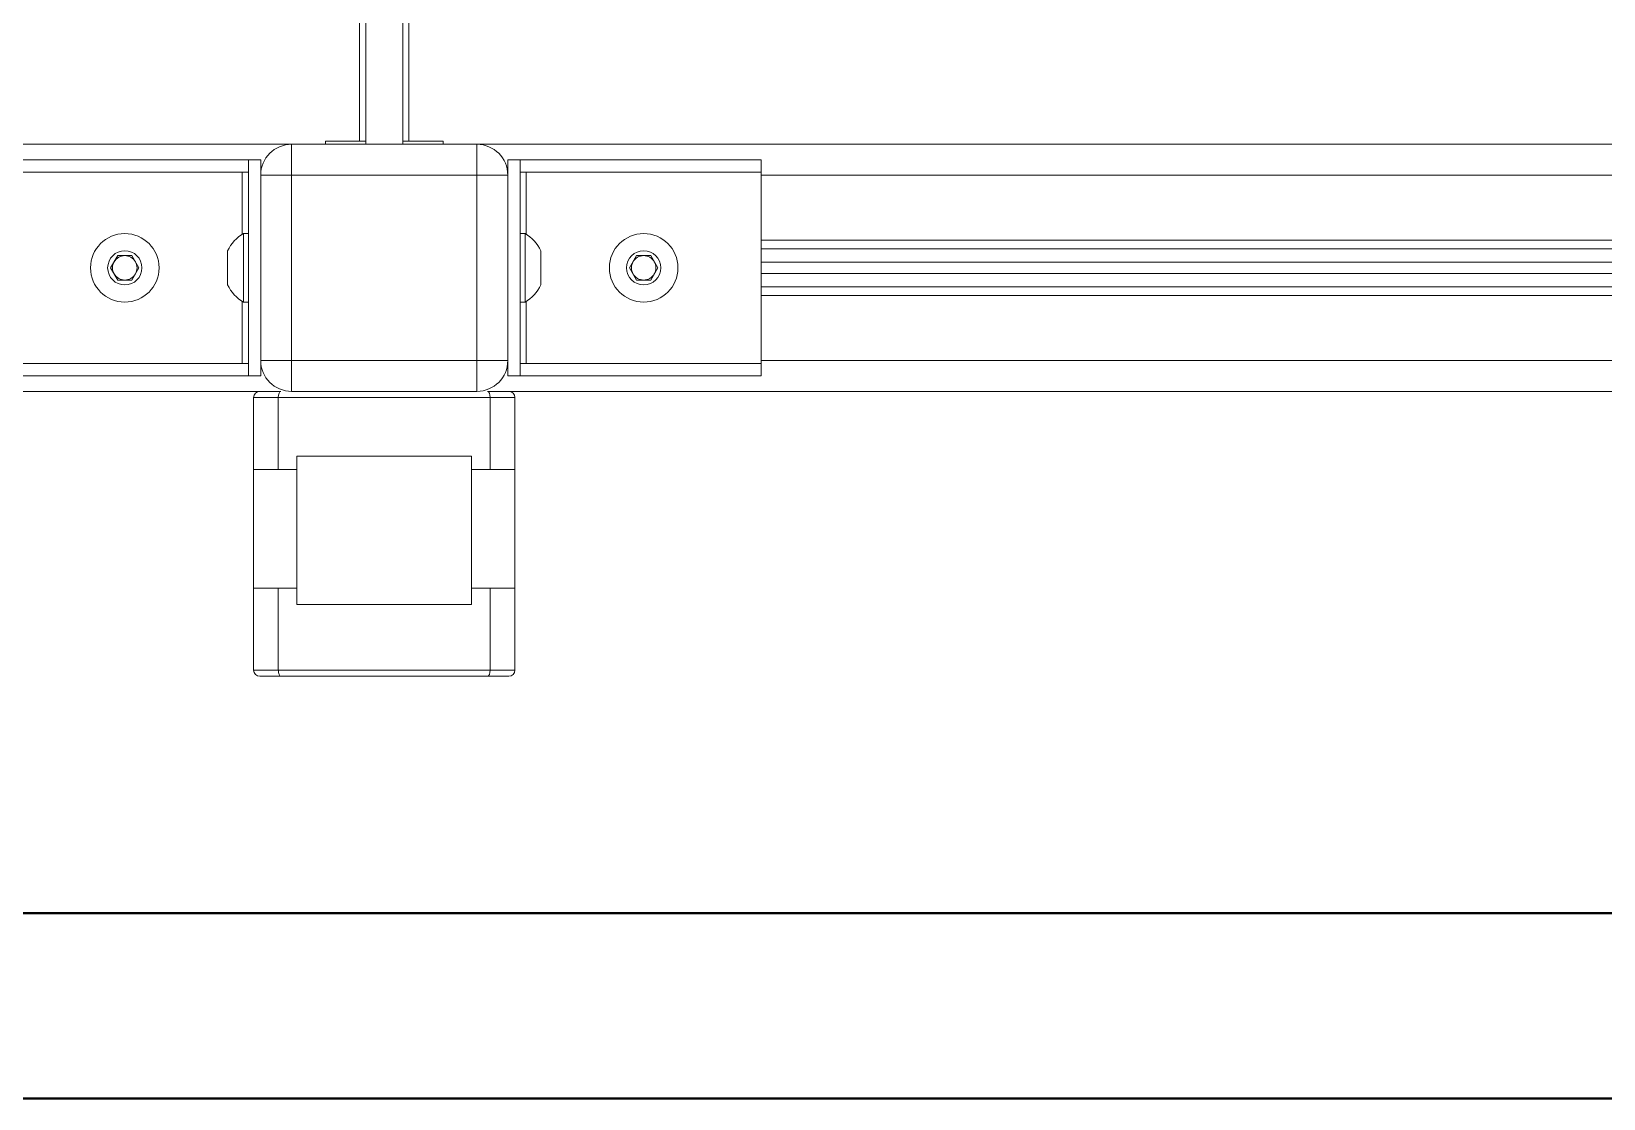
# Model space of a CAD drawing. Header units: millimetres. Extents: x 0 to 594, y 0 to 420.
# Drawn here: x 163.4 to 248.3, y 0.2 to 57.8 of the extents above; entities that cross this region are included whole.
import ezdxf

# ---------------------------------------------------------------- set-up
doc = ezdxf.new("R2010")
doc.units = ezdxf.units.MM

msp = doc.modelspace()

# ---------------------------------------------------------------- linework, layer by layer
at = {"color": 7, "linetype": 'Continuous', "lineweight": 15}
for p, q in [((181.1266, 78.7908), (181.1266, 51.8813)), ((181.4599, 78.7908), (181.4599, 51.706)), ((183.4599, 51.706), (183.4599, 78.7908)), ((183.7933, 51.8813), (183.7933, 78.7908)), ((179.2849, 51.8813), (179.2849, 51.706)), ((181.4599, 51.8813), (179.2849, 51.8813)), ((185.6349, 51.8813), (183.4599, 51.8813)), ((185.6349, 51.706), (185.6349, 51.8813)), ((109.4599, 51.706), (177.4599, 51.706)), ((177.4599, 51.706), (180.9599, 51.706)), ((177.4599, 51.706), (177.4599, 50.0393)), ((177.4599, 51.706), (187.4599, 51.706)), ((183.9599, 51.706), (187.4599, 51.706)), ((187.4599, 51.706), (255.4599, 51.706)), ((187.4599, 50.0393), (187.4599, 51.706)), ((162.1266, 50.8727), (175.1266, 50.8727)), ((162.1266, 50.206), (175.1266, 50.206)), ((175.1266, 50.8727), (175.1266, 50.206)), ((175.7933, 50.8727), (175.1266, 50.8727)), ((175.1266, 50.206), (175.1266, 39.8727)), ((175.7933, 50.8727), (175.7933, 50.0393)), ((189.1266, 50.0393), (189.1266, 50.8727)), ((189.1266, 50.8727), (189.7933, 50.8727)), ((189.7933, 50.206), (189.7933, 50.8727)), ((189.7933, 50.8727), (202.7933, 50.8727)), ((189.7933, 39.8727), (189.7933, 50.206)), ((189.7933, 50.206), (202.7933, 50.206)), ((202.7933, 50.206), (202.7933, 50.8727)), ((202.7933, 39.8727), (202.7933, 50.206)), ((175.7933, 46.5393), (175.7933, 50.0393)), ((175.7933, 50.0393), (177.4599, 50.0393)), ((175.7933, 40.0393), (175.7933, 50.0393)), ((177.4599, 50.0393), (177.4599, 40.0393)), ((187.4599, 50.0393), (177.4599, 50.0393)), ((187.4599, 40.0393), (187.4599, 50.0393)), ((187.4599, 50.0393), (189.1266, 50.0393)), ((189.1266, 50.0393), (189.1266, 46.5393)), ((189.1266, 50.0393), (189.1266, 40.0393)), ((175.1266, 46.8893), (174.8641, 46.8893)), ((174.8641, 45.7457), (174.8641, 46.8893)), ((190.0557, 46.8893), (189.7933, 46.8893)), ((190.0557, 46.8893), (190.0557, 43.1894)), ((174.009, 45.3925), (174.009, 45.9643)), ((190.9109, 45.9643), (190.9109, 44.1144)), ((202.7933, 46.5393), (282.4599, 46.5393)), ((167.6974, 45.0393), (168.0786, 45.6997)), ((168.0786, 44.3789), (167.6974, 45.0393)), ((168.0786, 45.6997), (168.8412, 45.6997)), ((168.8412, 45.6997), (169.2225, 45.0393)), ((169.2225, 45.0393), (168.8412, 44.3789)), ((174.009, 44.1144), (174.009, 45.3925)), ((174.8641, 43.1894), (174.8641, 45.7457)), ((195.6974, 45.0393), (196.0786, 45.6997)), ((196.0786, 44.3789), (195.6974, 45.0393)), ((196.0786, 45.6997), (196.8412, 45.6997)), ((196.8412, 45.6997), (197.2225, 45.0393)), ((197.2225, 45.0393), (196.8412, 44.3789)), ((168.8412, 44.3789), (168.0786, 44.3789)), ((196.8412, 44.3789), (196.0786, 44.3789)), ((175.7933, 40.0393), (175.7933, 43.5393)), ((189.1266, 43.5393), (189.1266, 40.0393)), ((202.7933, 43.5393), (282.4599, 43.5393)), ((174.8641, 43.1894), (175.1266, 43.1894)), ((189.7933, 43.1894), (190.0557, 43.1894)), ((175.1266, 39.8727), (162.1266, 39.8727)), ((175.1266, 39.8727), (175.1266, 39.206)), ((175.7933, 40.0393), (175.7933, 39.206)), ((175.7933, 40.0393), (177.4599, 40.0393)), ((177.4599, 40.0393), (187.4599, 40.0393)), ((177.4599, 38.3727), (177.4599, 40.0393)), ((187.4599, 40.0393), (189.1266, 40.0393)), ((187.4599, 40.0393), (187.4599, 38.3727)), ((189.1266, 39.206), (189.1266, 40.0393)), ((189.7933, 39.206), (189.7933, 39.8727)), ((202.7933, 39.8727), (189.7933, 39.8727)), ((202.7933, 39.206), (202.7933, 39.8727)), ((175.1266, 39.206), (162.1266, 39.206)), ((175.7933, 39.206), (175.1266, 39.206)), ((189.1266, 39.206), (189.7933, 39.206)), ((202.7933, 39.206), (189.7933, 39.206)), ((82.4599, 38.3727), (175.7433, 38.3727)), ((175.7433, 38.3727), (176.8814, 38.3727)), ((180.9599, 38.3727), (177.4599, 38.3727)), ((187.4599, 38.3727), (177.4599, 38.3727)), ((187.4599, 38.3727), (183.9599, 38.3727)), ((188.0385, 38.3727), (189.1766, 38.3727)), ((189.1766, 38.3727), (282.4599, 38.3727)), ((175.4099, 38.0393), (175.4099, 34.1657)), ((175.4099, 38.0393), (176.7433, 38.0393)), ((176.7433, 34.1657), (176.7433, 38.0393)), ((176.7433, 38.0393), (188.1765, 38.0393)), ((188.1765, 38.0393), (188.1765, 34.1657)), ((188.1765, 38.0393), (189.5099, 38.0393)), ((189.5099, 38.0393), (189.5099, 34.1657)), ((177.7431, 26.8727), (177.7431, 34.8727)), ((187.1767, 34.8727), (177.7431, 34.8727)), ((177.7431, 34.1657), (177.7431, 34.8727)), ((187.1767, 26.8727), (187.1767, 34.8727)), ((187.1767, 34.8727), (187.1767, 34.1657)), ((175.4099, 27.746), (175.4099, 34.1657)), ((175.4099, 34.1657), (176.7433, 34.1657)), ((176.7433, 34.1657), (177.7431, 34.1657)), ((187.1767, 34.1657), (188.1765, 34.1657)), ((188.1765, 34.1657), (189.5099, 34.1657)), ((189.5099, 27.746), (189.5099, 34.1657)), ((175.4099, 27.746), (176.7433, 27.746)), ((175.4099, 23.3327), (175.4099, 27.746)), ((176.7433, 27.746), (177.7431, 27.746)), ((176.7433, 23.3327), (176.7433, 27.746)), ((177.7431, 27.746), (177.7431, 26.8727)), ((187.1767, 27.746), (187.1767, 26.8727)), ((187.1767, 27.746), (188.1765, 27.746)), ((188.1765, 23.3327), (188.1765, 27.746)), ((188.1765, 27.746), (189.5099, 27.746)), ((189.5099, 23.3327), (189.5099, 27.746)), ((187.1767, 26.8727), (177.7431, 26.8727)), ((175.4099, 23.3327), (176.7433, 23.3327)), ((176.8814, 22.9993), (175.7433, 22.9993)), ((176.7433, 23.3327), (188.1765, 23.3327)), ((188.0385, 22.9993), (176.8814, 22.9993)), ((189.1766, 22.9993), (188.0385, 22.9993)), ((188.1765, 23.3327), (189.5099, 23.3327))]:
    msp.add_line(p, q, dxfattribs=at)
at = {"color": 66, "linetype": 'Continuous', "lineweight": 15}
for p, q in [((174.7933, 50.206), (174.7933, 46.8463)), ((190.1266, 46.8463), (190.1266, 50.206)), ((202.7933, 50.0393), (282.4599, 50.0393)), ((202.7933, 46.0561), (282.4599, 46.0561)), ((202.7933, 45.349), (282.4599, 45.349)), ((202.7933, 44.7297), (282.4599, 44.7297)), ((202.7933, 44.0226), (282.4599, 44.0226)), ((174.7933, 43.2323), (174.7933, 39.8727)), ((190.1266, 39.8727), (190.1266, 43.2323)), ((202.7933, 40.0393), (282.4599, 40.0393))]:
    msp.add_line(p, q, dxfattribs=at)
at = {"color": 7, "linetype": 'Continuous', "lineweight": 40}
for p, q in [((25.0788, 10.2148), (584.0788, 10.2148)), ((0.0788, 0.2148), (594.0788, 0.2148))]:
    msp.add_line(p, q, dxfattribs=at)
at = {"color": 7, "linetype": 'Continuous', "lineweight": 15}
for centre, radius in [((168.4599, 45.0393), 1.85), ((196.4599, 45.0393), 1.85), ((168.4599, 45.0393), 0.925), ((196.4599, 45.0393), 0.925)]:
    msp.add_circle(centre, radius, dxfattribs=at)
for centre, radius, start, end in [((177.4599, 50.0393), 1.6667, 90, 180), ((187.4599, 50.0393), 1.6667, 0, 90), ((175.9374, 45.0393), 2.1387, 120.119782, 154.374371), ((188.9825, 45.0393), 2.1387, 25.625629, 59.880218), ((168.4599, 45.0393), 0.6604, 150, 210), ((168.4599, 45.0393), 0.6604, 90, 150), ((168.4599, 45.0393), 0.6604, 30, 90), ((168.4599, 45.0393), 0.6604, 330, 30), ((196.4599, 45.0393), 0.6604, 150, 210), ((196.4599, 45.0393), 0.6604, 90, 150), ((196.4599, 45.0393), 0.6604, 30, 90), ((196.4599, 45.0393), 0.6604, 330, 30), ((168.4599, 45.0393), 0.6604, 210, 270), ((168.4599, 45.0393), 0.6604, 270, 330), ((175.9374, 45.0393), 2.1387, 205.625629, 239.880218), ((188.9825, 45.0393), 2.1387, 300.119782, 334.374371), ((196.4599, 45.0393), 0.6604, 210, 270), ((196.4599, 45.0393), 0.6604, 270, 330), ((177.4599, 40.0393), 1.6667, 180, 270), ((187.4599, 40.0393), 1.6667, 270, 0), ((175.7433, 38.0393), 0.3333, 90, 180), ((189.1766, 38.0393), 0.3333, 0, 90), ((175.7433, 23.3327), 0.3333, 180, 270), ((189.1766, 23.3327), 0.3333, 270, 0)]:
    msp.add_arc(centre, radius, start, end, dxfattribs=at)
for centre, start_param, end_param in [((176.8814, 38.0393), 0, 1.5707963), ((188.0385, 38.0393), 4.712389, 6.2831853), ((176.8814, 23.3327), 1.5707963, 3.1415927), ((188.0385, 23.3327), 3.1415927, 4.712389)]:
    msp.add_ellipse(centre, major_axis=(0, 0.3333), ratio=0.4142136, start_param=start_param, end_param=end_param, dxfattribs=at)

doc.saveas('drawing.dxf')
